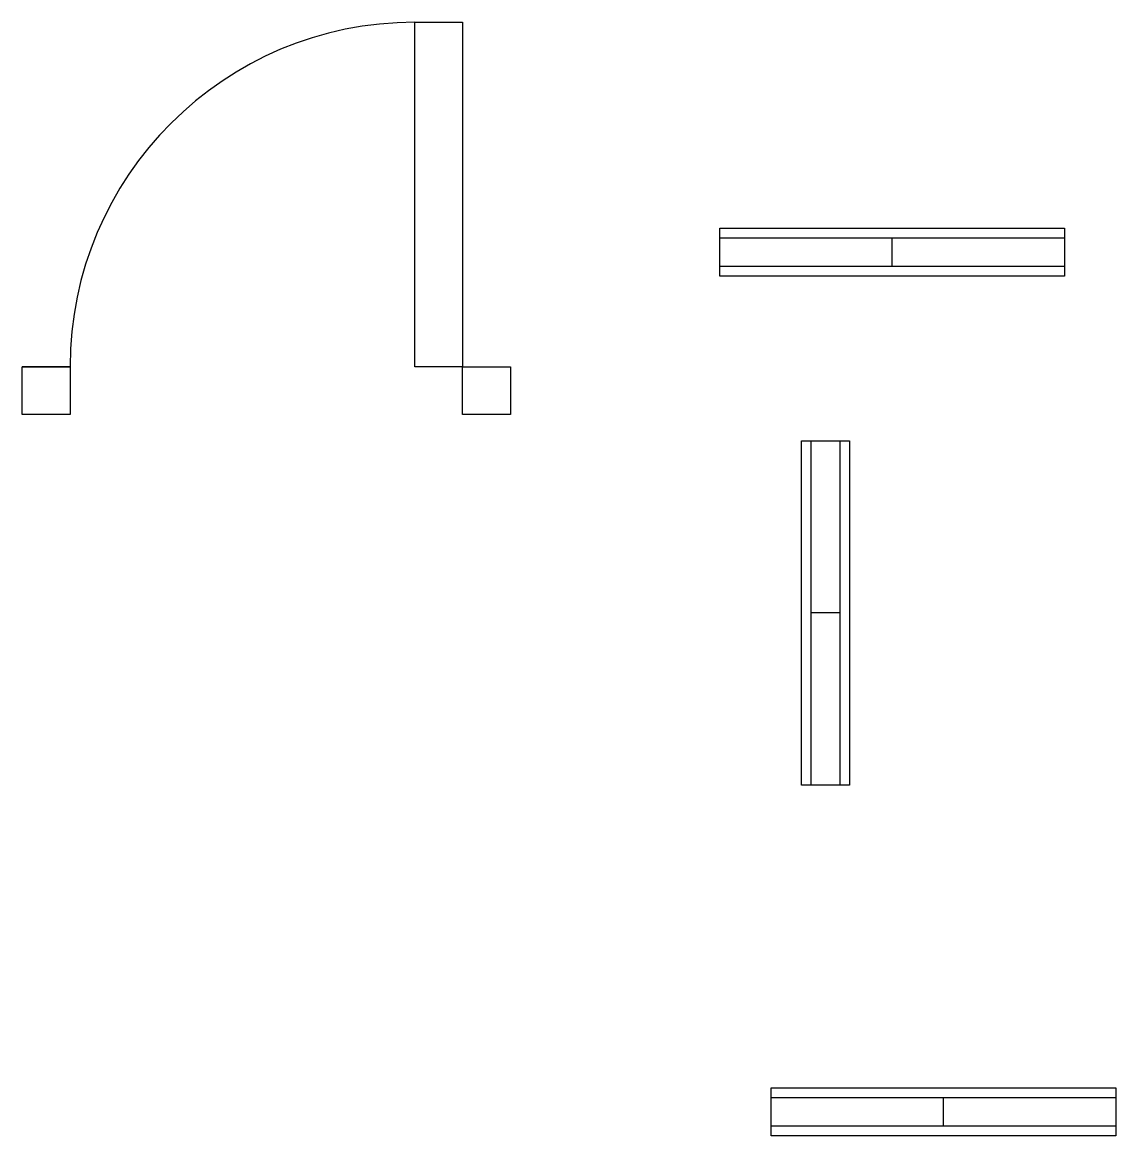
# Model space of a CAD drawing. Header units: inches. Extents: x 60 to 174, y 31 to 148.
import ezdxf

# ---------------------------------------------------------------- set-up
doc = ezdxf.new("R2010")
doc.units = ezdxf.units.IN
doc.header["$MEASUREMENT"] = 0
doc.layers.add('Door', color=230, linetype='Continuous')
doc.layers.add('Window', color=40, linetype='Continuous')

msp = doc.modelspace()

# ---------------------------------------------------------------- linework, layer by layer
at = {"layer": 'Door'}
msp.add_line((64.68, 111.56), (59.68, 111.56), dxfattribs=at)
for points in [[(100.67, 147.56), (105.67, 147.56), (105.67, 111.56), (100.67, 111.56)], [(59.68, 111.56), (64.68, 111.56), (64.68, 106.56), (59.68, 106.56)], [(105.67, 111.56), (110.67, 111.56), (110.67, 106.56), (105.67, 106.56)]]:
    msp.add_lwpolyline(points, close=True, dxfattribs=at)
msp.add_arc((100.67, 111.56), 36, 90, 180, dxfattribs=at)
at = {"layer": 'Window'}
for p, q in [((132.53, 126.03), (168.53, 126.03)), ((132.53, 121.03), (132.53, 126.03)), ((168.53, 126.03), (168.53, 121.03)), ((132.53, 125.03), (168.53, 125.03)), ((150.53, 122.03), (150.53, 125.03)), ((168.53, 122.03), (132.53, 122.03)), ((168.53, 121.03), (132.53, 121.03)), ((141.08, 67.83), (141.08, 103.83)), ((141.08, 103.83), (146.08, 103.83)), ((142.08, 67.83), (142.08, 103.83)), ((145.08, 103.83), (145.08, 67.83)), ((146.08, 103.83), (146.08, 67.83)), ((145.08, 85.83), (142.08, 85.83)), ((146.08, 67.83), (141.08, 67.83)), ((137.89, 36.19), (173.89, 36.19)), ((137.89, 31.19), (137.89, 36.19)), ((173.89, 36.19), (173.89, 31.19)), ((137.89, 35.19), (173.89, 35.19)), ((155.89, 32.19), (155.89, 35.19)), ((173.89, 32.19), (137.89, 32.19)), ((173.89, 31.19), (137.89, 31.19))]:
    msp.add_line(p, q, dxfattribs=at)

doc.saveas('drawing.dxf')
